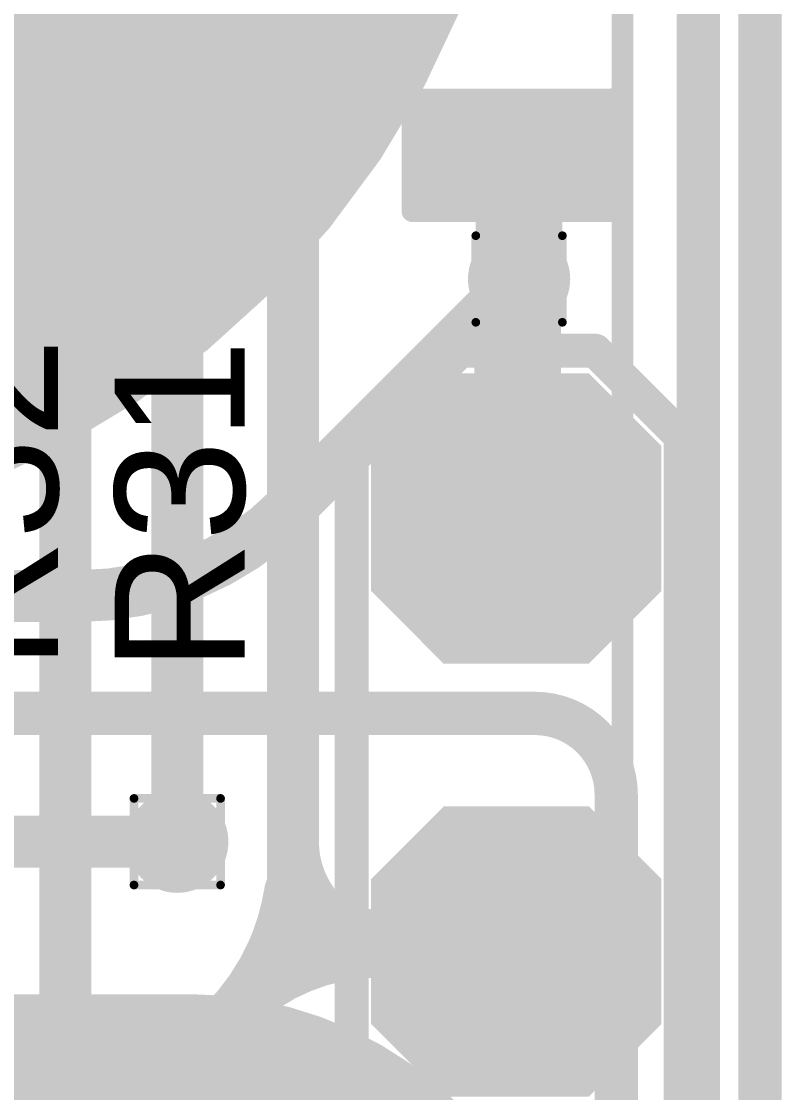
# Model space of a CAD drawing. Header units: inches. Extents: x -17 to 443, y -40 to 218.
# Drawn here: x 21.31 to 25.77, y 15.25 to 21.54 of the extents above; entities that cross this region are included whole.
import ezdxf

# ---------------------------------------------------------------- set-up
doc = ezdxf.new("R2010")
doc.units = ezdxf.units.IN
for name, color, linetype in [('Board Outline', 216, 'Continuous'), ('Bottom Layer', 5, 'Continuous'), ('Bottom Overlay', 54, 'Continuous'), ('Bottom Paste', 16, 'Continuous'), ('Bottom Solder', 6, 'Continuous'), ('Drill Drawing', 1, 'Continuous'), ('Fabrication', 76, 'Continuous'), ('Top Layer', 1, 'Continuous'), ('Top Overlay', 2, 'Continuous'), ('Top Paste', 8, 'Continuous'), ('Top Solder', 216, 'Continuous'), ('Via Holes', 16, 'Continuous')]:
    doc.layers.add(name, color=color, linetype=linetype)
doc.styles.add('Arial', font='', dxfattribs={"height": 0.2})
doc.styles.add('Arial Black_Bold', font='', dxfattribs={"height": 0.2})
doc.styles.get('Arial').set_extended_font_data('Arial')
doc.styles.get('Arial Black_Bold').set_extended_font_data('Arial Black', bold=True)

# ---------------------------------------------------------------- blocks, each defined once
blk = doc.blocks.new('SEMG_PAD_B_65')
at = {"layer": 'Bottom Layer'}
h = blk.add_hatch(color=5, dxfattribs=at)
edge = h.paths.add_edge_path()
edge.add_arc((-3.14997338, 0.0128143), 2.09999834, 90, 270)
edge.add_line((-3.14997338, -2.08718404), (3.150029259999999, -2.08718404))
edge.add_arc((3.15002926, 0.0128143), 2.09999834, 270, 450)
edge.add_line((3.15002926, 2.11281264), (-3.14997338, 2.11281264))
h = blk.add_hatch(color=5, dxfattribs=at)
edge = h.paths.add_edge_path()
edge.add_arc((2.794e-05, -9.98718602), 5.00000016, 0, 360)
at = {"layer": 'Bottom Paste'}
h = blk.add_hatch(color=16, dxfattribs=at)
edge = h.paths.add_edge_path()
edge.add_arc((-3.14997338, 0.0128143), 2.09999834, 90, 270)
edge.add_line((-3.14997338, -2.08718404), (3.150029259999999, -2.08718404))
edge.add_arc((3.15002926, 0.0128143), 2.09999834, 270, 450)
edge.add_line((3.15002926, 2.11281264), (-3.14997338, 2.11281264))
h = blk.add_hatch(color=16, dxfattribs=at)
edge = h.paths.add_edge_path()
edge.add_arc((2.794e-05, -9.98718602), 5.00000016, 0, 360)
at = {"layer": 'Bottom Solder'}
h = blk.add_hatch(color=6, dxfattribs=at)
edge = h.paths.add_edge_path()
edge.add_arc((-3.14997338, 0.0128143), 2.20159834, 90, 270)
edge.add_line((-3.14997338, -2.18878404), (3.150029259999999, -2.18878404))
edge.add_arc((3.15002926, 0.0128143), 2.20159834, 270, 450)
edge.add_line((3.15002926, 2.21441264), (-3.14997338, 2.21441264))
h = blk.add_hatch(color=6, dxfattribs=at)
edge = h.paths.add_edge_path()
edge.add_arc((2.794e-05, -9.98718602), 5.10160016, 0, 360)
at = {"layer": 'Bottom Overlay', "const_width": 0.127}
blk.add_lwpolyline([(-5.68320682, 10.96571086), (-5.68320682, -10.9657134)], dxfattribs=at)
blk = doc.blocks.new('LED_0603_197')
at = {"layer": 'Top Layer'}
for points in [[(-0.999998, 0.5000002699999999), (-0.499999, 0.5000002699999999), (-0.499999, -0.5000002699999999), (-0.999998, -0.5000002699999999)], [(0.50000154, 0.5000002699999999), (1.00000054, 0.5000002699999999), (1.00000054, -0.5000002699999999), (0.50000154, -0.5000002699999999)]]:
    blk.add_hatch(color=1, dxfattribs=at).paths.add_polyline_path(points)
at = {"layer": 'Top Overlay'}
blk.add_hatch(color=2, dxfattribs=at).paths.add_polyline_path([(1.1175873, -0.6604), (1.75258222, -0.6604), (1.75258222, 0.6604), (1.1175873, 0.6604)])
at = {"layer": 'Top Paste'}
for points in [[(-0.999998, 0.5000002699999999), (-0.499999, 0.5000002699999999), (-0.499999, -0.5000002699999999), (-0.999998, -0.5000002699999999)], [(0.50000154, 0.5000002699999999), (1.00000054, 0.5000002699999999), (1.00000054, -0.5000002699999999), (0.50000154, -0.5000002699999999)]]:
    blk.add_hatch(color=8, dxfattribs=at).paths.add_polyline_path(points)
at = {"layer": 'Top Solder'}
for points in [[(-1.101598, 0.6016002699999999), (-0.398399, 0.6016002699999999), (-0.398399, -0.6016002699999999), (-1.101598, -0.6016002699999999)], [(0.39840154, 0.6016002699999999), (1.10160054, 0.6016002699999999), (1.10160054, -0.6016002699999999), (0.39840154, -0.6016002699999999)]]:
    blk.add_hatch(color=216, dxfattribs=at).paths.add_polyline_path(points)
at = {"layer": 'Top Overlay', "const_width": 0.127}
for points in [[(-1.1176, 0.6096), (-0.4318, 0.6096)], [(-1.1176, 0.6096), (-1.1176, -0.6096)], [(0.4318, 0.6096), (1.11760254, 0.6096)], [(1.11760254, 0.6096), (1.11760254, -0.6096)], [(-1.1176, -0.6096), (-0.4318, -0.6096)], [(0.4318, -0.6096), (1.11760254, -0.6096)]]:
    blk.add_lwpolyline(points, dxfattribs=at)
at = {"layer": 'Top Overlay', "const_width": 0.0635}
for points in [[(-1.14935, 0.6096, 1), (-1.08585, 0.6096, 1)], [(-1.14935, 0.6096, 1), (-1.08585, 0.6096, 1)], [(-0.46355, 0.6096, 1), (-0.40005, 0.6096, 1)], [(0.40005, 0.6096, 1), (0.46355, 0.6096, 1)], [(1.08585254, 0.6096, 1), (1.14935254, 0.6096, 1)], [(1.08585254, 0.6096, 1), (1.14935254, 0.6096, 1)], [(-1.14935, -0.6096, 1), (-1.08585, -0.6096, 1)], [(-1.14935, -0.6096, 1), (-1.08585, -0.6096, 1)], [(-0.46355, -0.6096, 1), (-0.40005, -0.6096, 1)], [(0.40005, -0.6096, 1), (0.46355, -0.6096, 1)], [(1.08585254, -0.6096, 1), (1.14935254, -0.6096, 1)], [(1.08585254, -0.6096, 1), (1.14935254, -0.6096, 1)]]:
    blk.add_lwpolyline(points, format="xyb", close=True, dxfattribs=at)
blk = doc.blocks.new('4_P___SMD_W____CON__207')
at = {"layer": 'Top Layer'}
for points in [[(0.374999885, 0.74999977), (-0.374999885, 0.74999977), (-0.74999977, 0.374999885), (-0.74999977, -0.374999885), (-0.374999885, -0.74999977), (0.374999885, -0.74999977), (0.74999977, -0.374999885), (0.74999977, 0.374999885)], [(2.915002425, 0.74999977), (2.165002655, 0.74999977), (1.79000277, 0.374999885), (1.79000277, -0.374999885), (2.165002655, -0.74999977), (2.915002425, -0.74999977), (3.29000231, -0.374999885), (3.29000231, 0.374999885)]]:
    blk.add_hatch(color=1, dxfattribs=at).paths.add_polyline_path(points)
at = {"layer": 'Top Paste'}
for points in [[(0.374999885, 0.74999977), (-0.374999885, 0.74999977), (-0.74999977, 0.374999885), (-0.74999977, -0.374999885), (-0.374999885, -0.74999977), (0.374999885, -0.74999977), (0.74999977, -0.374999885), (0.74999977, 0.374999885)], [(2.915002425, 0.74999977), (2.165002655, 0.74999977), (1.79000277, 0.374999885), (1.79000277, -0.374999885), (2.165002655, -0.74999977), (2.915002425, -0.74999977), (3.29000231, -0.374999885), (3.29000231, 0.374999885)]]:
    blk.add_hatch(color=8, dxfattribs=at).paths.add_polyline_path(points)
at = {"layer": 'Top Solder'}
for points in [[(0.425799885, 0.85159977), (-0.425799885, 0.85159977), (-0.85159977, 0.425799885), (-0.85159977, -0.425799885), (-0.425799885, -0.85159977), (0.425799885, -0.85159977), (0.85159977, -0.425799885), (0.85159977, 0.425799885)], [(2.965802425, 0.85159977), (2.114202655, 0.85159977), (1.68840277, 0.425799885), (1.68840277, -0.425799885), (2.114202655, -0.85159977), (2.965802425, -0.85159977), (3.39160231, -0.425799885), (3.39160231, 0.425799885)]]:
    blk.add_hatch(color=216, dxfattribs=at).paths.add_polyline_path(points)
at = {"layer": 'Top Overlay', "const_width": 0.1999996}
for points in [[(-0.98462084, 0.46317408), (-0.48259746, 0.9652)], [(-0.37973508, 0.9652), (-0.48259746, 0.9652)], [(8.101992939999999, 0.9652), (-0.37973508, 0.9652)], [(-0.9846233799999999, -0.47158656), (-0.98462084, 0.46317408)], [(-0.49100994, -0.9652), (-0.9846233799999999, -0.47158656)], [(8.11654206, -0.9652), (-0.49100994, -0.9652)]]:
    blk.add_lwpolyline(points, dxfattribs=at)
at = {"layer": 'Top Overlay', "const_width": 0.0999998}
for points in [[(-0.53259736, 0.9652, 1), (-0.4325975599999999, 0.9652, 1)], [(-0.53259736, 0.9652, 1), (-0.4325975599999999, 0.9652, 1)], [(-0.4297349799999999, 0.9652, 1), (-0.32973518, 0.9652, 1)], [(-0.4297349799999999, 0.9652, 1), (-0.32973518, 0.9652, 1)], [(-1.03462074, 0.46317408, 1), (-0.93462094, 0.46317408, 1)], [(-1.03462074, 0.46317408, 1), (-0.93462094, 0.46317408, 1)], [(-1.03462328, -0.47158656, 1), (-0.93462348, -0.47158656, 1)], [(-1.03462328, -0.47158656, 1), (-0.93462348, -0.47158656, 1)], [(-0.54100984, -0.9652, 1), (-0.4410100399999999, -0.9652, 1)], [(-0.54100984, -0.9652, 1), (-0.4410100399999999, -0.9652, 1)]]:
    blk.add_lwpolyline(points, format="xyb", close=True, dxfattribs=at)

msp = doc.modelspace()

# ---------------------------------------------------------------- hatches: boundary and pattern name
at = {"layer": 'Bottom Layer'}
h = msp.add_hatch(color=5, dxfattribs=at)
edge = h.paths.add_edge_path()
edge.add_arc((24.22716008, 20.02511108), 0.2999994, 0, 360)
h = msp.add_hatch(color=5, dxfattribs=at)
edge = h.paths.add_edge_path()
edge.add_arc((22.22141606, 16.7236902), 0.2999994, 0, 360)
at = {"layer": 'Top Layer'}
h = msp.add_hatch(color=1, dxfattribs=at)
edge = h.paths.add_edge_path()
edge.add_arc((24.22716008, 20.02511108), 0.2999994, 0, 360)
h = msp.add_hatch(color=1, dxfattribs=at)
edge = h.paths.add_edge_path()
edge.add_arc((22.22141606, 16.7236902), 0.2999994, 0, 360)
at = {"layer": 'Via Holes'}
h = msp.add_hatch(color=7, dxfattribs=at)
edge = h.paths.add_edge_path()
edge.add_arc((24.22716008, 20.02511108), 0.1499997, 0, 360)
h = msp.add_hatch(color=7, dxfattribs=at)
edge = h.paths.add_edge_path()
edge.add_arc((22.22141606, 16.7236902), 0.1499997, 0, 360)

# ---------------------------------------------------------------- linework, layer by layer
at = {"layer": 'Board Outline', "const_width": 0.127}
msp.add_lwpolyline([(25.64039068, 24.50406326), (25.64042624, 2.64831068)], dxfattribs=at)
at = {"layer": 'Bottom Layer'}
for points, const_width in [([(25.2797564, 10.26951972), (25.2797564, 23.1369997)], 0.254), ([(22.87472438, 18.67267538), (24.22716008, 20.02511108)], 0.3048), ([(20.5399767, 18.16582854), (21.65214872, 18.165826)], 0.3048), ([(21.65214872, 18.165826), (21.65391148, 18.16582346)], 0.3048), ([(19.81435204, 17.47649032), (24.31997168, 17.47649032)], 0.254), ([(24.7971564, 11.69480516), (24.7971564, 16.9993056)], 0.254), ([(20.8664556, 16.7236902), (22.22141606, 16.7236902)], 0.3048)]:
    msp.add_lwpolyline(points, dxfattribs=dict(at, const_width=const_width))
for points, const_width in [([(24.15096008, 20.02511108, 1), (24.30336008, 20.02511108, 1)], 0.1524), ([(22.79852438, 18.67267538, 1), (22.95092438, 18.67267538, 1)], 0.1524), ([(22.79852438, 18.67267538, 1), (22.95092438, 18.67267538, 1)], 0.1524), ([(21.57594872, 18.165826, 1), (21.72834872, 18.165826, 1)], 0.1524), ([(21.57594872, 18.165826, 1), (21.72834872, 18.165826, 1)], 0.1524), ([(21.57771148, 18.16582346, 1), (21.73011148, 18.16582346, 1)], 0.1524), ([(21.57771148, 18.16582346, 1), (21.73011148, 18.16582346, 1)], 0.1524), ([(24.25647168, 17.47649032, 1), (24.38347168, 17.47649032, 1)], 0.127), ([(24.25647168, 17.47649032, 1), (24.38347168, 17.47649032, 1)], 0.127), ([(24.7336564, 16.9993056, 1), (24.8606564, 16.9993056, 1)], 0.127), ([(24.7336564, 16.9993056, 1), (24.8606564, 16.9993056, 1)], 0.127), ([(22.14521606, 16.7236902, 1), (22.29761606, 16.7236902, 1)], 0.1524)]:
    msp.add_lwpolyline(points, format="xyb", close=True, dxfattribs=dict(at, const_width=const_width))
for points, const_width in [([(22.87472438, 18.67267538, -0.1988667060675587), (21.65391148, 18.16582346)], 0.3048), ([(24.31997168, 17.47649032, -0.4142135623730951), (24.7971564, 16.9993056)], 0.254)]:
    msp.add_lwpolyline(points, format="xyb", dxfattribs=dict(at, const_width=const_width))
at = {"layer": 'Drill Drawing', "const_width": 0.0508}
for points in [[(23.97316008, 20.27911108), (24.48116008, 20.27911108)], [(23.97316008, 19.77111108), (23.97316008, 20.27911108)], [(24.48116008, 19.77111108), (24.48116008, 20.27911108)], [(23.97316008, 19.77111108), (24.48116008, 19.77111108)], [(21.96741606, 16.9776902), (22.47541606, 16.9776902)], [(21.96741606, 16.4696902), (21.96741606, 16.9776902)], [(22.47541606, 16.4696902), (22.47541606, 16.9776902)], [(21.96741606, 16.4696902), (22.47541606, 16.4696902)]]:
    msp.add_lwpolyline(points, dxfattribs=at)
at = {"layer": 'Drill Drawing', "const_width": 0.0254}
for points in [[(23.96046008, 20.27911108, 1), (23.98586008, 20.27911108, 1)], [(23.96046008, 20.27911108, 1), (23.98586008, 20.27911108, 1)], [(24.46846008, 20.27911108, 1), (24.49386008, 20.27911108, 1)], [(24.46846008, 20.27911108, 1), (24.49386008, 20.27911108, 1)], [(23.96046008, 19.77111108, 1), (23.98586008, 19.77111108, 1)], [(23.96046008, 19.77111108, 1), (23.98586008, 19.77111108, 1)], [(24.46846008, 19.77111108, 1), (24.49386008, 19.77111108, 1)], [(24.46846008, 19.77111108, 1), (24.49386008, 19.77111108, 1)], [(21.95471606, 16.9776902, 1), (21.98011606, 16.9776902, 1)], [(21.95471606, 16.9776902, 1), (21.98011606, 16.9776902, 1)], [(22.46271606, 16.9776902, 1), (22.48811606, 16.9776902, 1)], [(22.46271606, 16.9776902, 1), (22.48811606, 16.9776902, 1)], [(21.95471606, 16.4696902, 1), (21.98011606, 16.4696902, 1)], [(21.95471606, 16.4696902, 1), (21.98011606, 16.4696902, 1)], [(22.46271606, 16.4696902, 1), (22.48811606, 16.4696902, 1)], [(22.46271606, 16.4696902, 1), (22.48811606, 16.4696902, 1)]]:
    msp.add_lwpolyline(points, format="xyb", close=True, dxfattribs=at)
at = {"layer": 'Fabrication'}
for points, const_width in [([(24.15097786, 23.5761911, 1), (14.15097754, 23.5761911, 1)], 0.254), ([(22.24153286, 15.7018228, 1), (22.36853286, 15.7018228, 1)], 0.127), ([(22.24153286, 15.7018228, 1), (22.36853286, 15.7018228, 1)], 0.127)]:
    msp.add_lwpolyline(points, format="xyb", close=True, dxfattribs=dict(at, const_width=const_width))
at = {"layer": 'Fabrication', "const_width": 0.254}
for points in [[(25.64039068, 24.50407596), (25.64042624, 2.64832338)], [(15.9970343, 15.7018228), (22.30503286, 15.7018228)]]:
    msp.add_lwpolyline(points, dxfattribs=at)
msp.add_lwpolyline([(22.30503286, 15.7018228, -0.198912367379658), (23.7899575, 15.08674656)], format="xyb", dxfattribs=at)
at = {"layer": 'Top Layer'}
for points, const_width in [([(22.90015994, 16.7236902), (22.90015994, 22.54414338)], 0.3048), ([(22.22141352, 21.28649032), (22.22141352, 22.19064904)], 0.3048), ([(21.56493528, 10.74696352), (21.56493528, 21.96222684)], 0.3048), ([(22.22141352, 21.28649032), (22.22141606, 16.7236902)], 0.3048), ([(24.22716008, 20.02511108), (24.22716008, 20.77390054)], 0.508), ([(24.2105688, 20.79049182), (24.22716008, 20.77390054)], 0.3048), ([(24.21885936, 18.6279663), (24.21885936, 20.01681036)], 0.508), ([(24.21885936, 20.01681036), (24.22716008, 20.02511108)], 0.3048), ([(24.21055864, 18.61966558), (24.21885936, 18.6279663)], 0.3048), ([(22.90015994, 16.1994469), (22.90015994, 16.7236902)], 0.3048), ([(23.16487112, 16.17734636), (23.23376608, 16.17734636)], 0.3048), ([(23.23376608, 16.17734636), (23.49507112, 16.17734636)], 0.3048), ([(23.40736746, 16.07966304), (23.73756746, 16.07966304)], 0.3048), ([(23.73756746, 16.07966304), (24.21055864, 16.07966304)], 0.3048)]:
    msp.add_lwpolyline(points, dxfattribs=dict(at, const_width=const_width))
for points, const_width in [([(22.14521352, 21.28649032, 1), (22.29761352, 21.28649032, 1)], 0.1524), ([(22.14521352, 21.28649032, 1), (22.29761352, 21.28649032, 1)], 0.1524), ([(24.10016008, 20.77390054, 1), (24.35416008, 20.77390054, 1)], 0.254), ([(24.1343688, 20.79049182, 1), (24.2867688, 20.79049182, 1)], 0.1524), ([(24.15096008, 20.77390054, 1), (24.30336008, 20.77390054, 1)], 0.1524), ([(24.09185936, 20.01681036, 1), (24.34585936, 20.01681036, 1)], 0.254), ([(24.10016008, 20.02511108, 1), (24.35416008, 20.02511108, 1)], 0.254), ([(24.15096008, 20.02511108, 1), (24.30336008, 20.02511108, 1)], 0.1524), ([(24.14265936, 20.01681036, 1), (24.29505936, 20.01681036, 1)], 0.1524), ([(24.09185936, 18.6279663, 1), (24.34585936, 18.6279663, 1)], 0.254), ([(24.13435864, 18.61966558, 1), (24.28675864, 18.61966558, 1)], 0.1524), ([(24.14265936, 18.6279663, 1), (24.29505936, 18.6279663, 1)], 0.1524), ([(22.14521606, 16.7236902, 1), (22.29761606, 16.7236902, 1)], 0.1524), ([(22.82395994, 16.7236902, 1), (22.97635994, 16.7236902, 1)], 0.1524), ([(22.82395994, 16.7236902, 1), (22.97635994, 16.7236902, 1)], 0.1524), ([(22.82395994, 16.7236902, 1), (22.97635994, 16.7236902, 1)], 0.1524), ([(22.80778522, 16.4332285, 1), (22.96018522, 16.4332285, 1)], 0.1524), ([(22.80778522, 16.43322596, 1), (22.96018522, 16.43322596, 1)], 0.1524), ([(22.82395994, 16.1994469, 1), (22.97635994, 16.1994469, 1)], 0.1524), ([(23.05810984, 16.2412045, 1), (23.21050984, 16.2412045, 1)], 0.1524), ([(23.05810984, 16.2412045, 1), (23.21050984, 16.2412045, 1)], 0.1524), ([(22.73365024, 16.15141042, 1), (22.88605024, 16.15141042, 1)], 0.1524), ([(22.73365024, 16.15141042, 1), (22.88605024, 16.15141042, 1)], 0.1524), ([(23.08867112, 16.17734636, 1), (23.24107112, 16.17734636, 1)], 0.1524), ([(23.15756608, 16.17734636, 1), (23.30996608, 16.17734636, 1)], 0.1524), ([(23.15756608, 16.17734636, 1), (23.30996608, 16.17734636, 1)], 0.1524), ([(23.15756608, 16.17734636, 1), (23.30996608, 16.17734636, 1)], 0.1524), ([(23.15756608, 16.17734636, 1), (23.30996608, 16.17734636, 1)], 0.1524), ([(23.41887112, 16.17734636, 1), (23.57127112, 16.17734636, 1)], 0.1524), ([(22.70417608, 16.07966304, 1), (22.85657608, 16.07966304, 1)], 0.1524), ([(22.70417608, 16.07966304, 1), (22.85657608, 16.07966304, 1)], 0.1524), ([(23.33116746, 16.07966304, 1), (23.48356746, 16.07966304, 1)], 0.1524), ([(23.33116746, 16.07966304, 1), (23.48356746, 16.07966304, 1)], 0.1524), ([(23.38435506, 16.11187532, 1), (23.53675506, 16.11187532, 1)], 0.1524), ([(23.38435506, 16.11187532, 1), (23.53675506, 16.11187532, 1)], 0.1524), ([(23.43813448, 16.10951566, 1), (23.59053448, 16.10951566, 1)], 0.1524), ([(23.66136746, 16.07966304, 1), (23.81376746, 16.07966304, 1)], 0.1524), ([(23.66136746, 16.07966304, 1), (23.81376746, 16.07966304, 1)], 0.1524), ([(23.66136746, 16.07966304, 1), (23.81376746, 16.07966304, 1)], 0.1524), ([(24.13435864, 16.07966304, 1), (24.28675864, 16.07966304, 1)], 0.1524), ([(22.48214452, 15.73063148, 1), (22.63454452, 15.73063148, 1)], 0.1524), ([(22.41574384, 15.65942512, 1), (22.56814384, 15.65942512, 1)], 0.1524), ([(22.41598514, 15.65966642, 1), (22.56838514, 15.65966642, 1)], 0.1524)]:
    msp.add_lwpolyline(points, format="xyb", close=True, dxfattribs=dict(at, const_width=const_width))
at = {"layer": 'Top Layer', "const_width": 0.3048}
for points in [[(23.13430984, 16.2412045, -0.2298322313788348), (22.90015994, 16.7236902)], [(22.88398522, 16.43322596, -0.0524138349778333), (22.80985024, 16.15141042)], [(23.73756746, 16.07966304, -0.1989120080791896), (22.88398522, 16.4332285)], [(23.23376608, 16.17734636, -0.0482224282468114), (23.13430984, 16.2412045)], [(22.80985024, 16.15141042, -0.0139158088182676), (22.78037608, 16.07966304)], [(23.46055506, 16.11187532, -0.0969886420805111), (23.23376608, 16.17734636)], [(22.78037608, 16.07966304, -0.0921419621856837), (22.49218514, 15.65966642)], [(22.55834452, 15.73063148, -0.1975283439213794), (23.40736746, 16.07966304)], [(23.51433448, 16.10951566, -0.0219222188351759), (23.46055506, 16.11187532)], [(22.2078804, 14.97363528, -0.198912367379658), (22.49194384, 15.65942512)]]:
    msp.add_lwpolyline(points, format="xyb", dxfattribs=at)
at = {"layer": 'Top Overlay', "const_width": 0.127}
for points in [[(22.92191504, 17.42727528), (22.92191504, 19.78788778)], [(20.40153908, 17.42727528), (22.92191504, 17.42727528)]]:
    msp.add_lwpolyline(points, dxfattribs=at)
at = {"layer": 'Top Overlay', "const_width": 0.0635}
for points in [[(22.89016504, 19.78788778, 1), (22.95366504, 19.78788778, 1)], [(22.89016504, 17.42727528, 1), (22.95366504, 17.42727528, 1)], [(22.89016504, 17.42727528, 1), (22.95366504, 17.42727528, 1)]]:
    msp.add_lwpolyline(points, format="xyb", close=True, dxfattribs=at)

# ---------------------------------------------------------------- block references
for name, p, rotation in [('SEMG_PAD_B_65', (19.15100564, 13.58900508), 180), ('LED_0603_197', (24.2105688, 21.54049032), 90), ('4_P___SMD_W____CON__207', (24.21055864, 18.61966558), 270)]:
    msp.add_blockref(name, p, dxfattribs=dict(rotation=rotation))

# ---------------------------------------------------------------- texts
at = {"layer": 'Fabrication', "style": 'Arial'}
msp.add_text('Material', height=1.524, rotation=360, dxfattribs=at).set_placement((14.23618184, 16.69960592))
at = {"layer": 'Top Overlay'}
for s, height, style, p in [('LED7', 1.27, 'Arial Black_Bold', (23.01457932, 20.51528028)), ('R32', 0.7619999999999999, 'Arial', (21.52165622, 17.72937272)), ('R31', 0.7619999999999999, 'Arial', (22.61654354, 17.71818148))]:
    msp.add_text(s, height=height, rotation=90, dxfattribs=dict(at, style=style)).set_placement(p)

doc.saveas('drawing.dxf')
